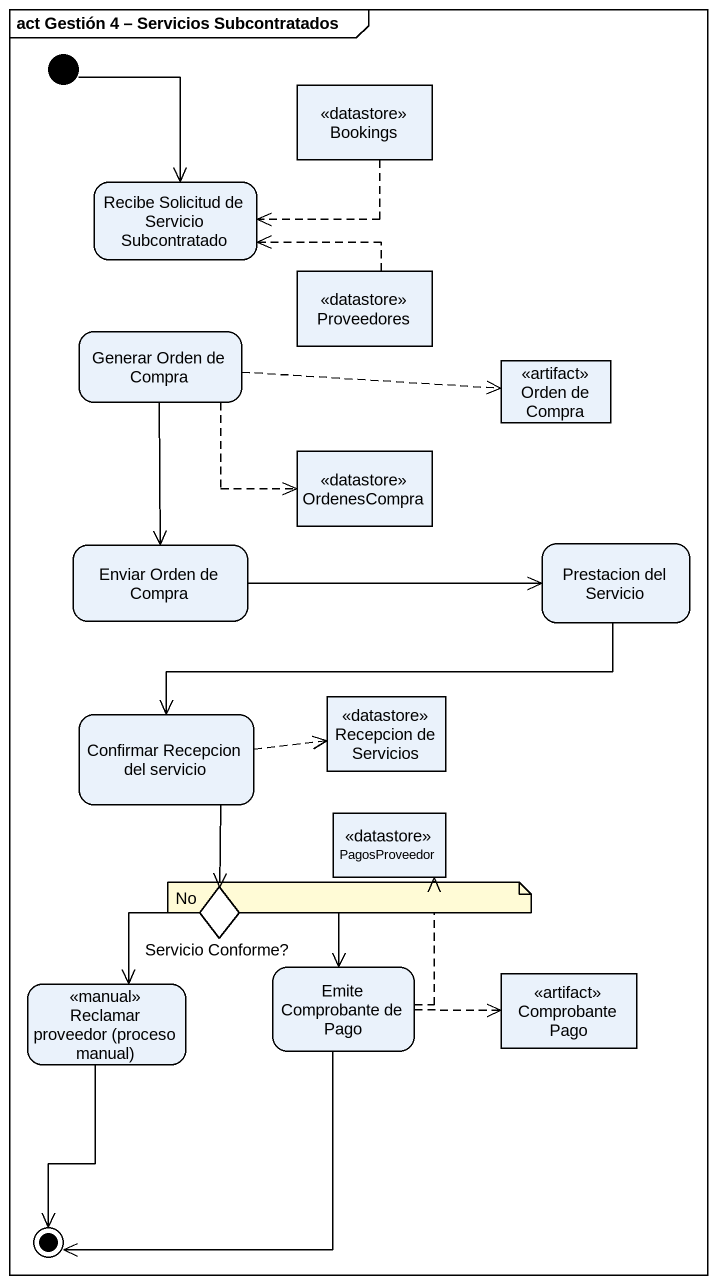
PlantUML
@startuml
mainframe act Gestión 4 – Servicios Subcontratados
hide empty description
state Bookings <<datastore>>
state "Recibe Solicitud de Servicio Subcontratado" as Recibe_Solicitud_de
state Proveedores <<datastore>>
state "Generar Orden de Compra" as Generar_Orden_de_Compra
state "Orden de Compra" as Orden_de_Compra <<artifact>>
state OrdenesCompra <<datastore>>
state "Enviar Orden de Compra" as Enviar_Orden_de_Compra
state "Prestacion del Servicio" as Prestacion_del_Servicio
state "Confirmar Recepcion del servicio" as Confirmar_Recepcion_del
state "Recepcion de Servicios" as Recepcion_de_Servicios <<datastore>>
state PagosProveedor <<datastore>>
state "Servicio Conforme?" as Servicio_Conforme <<choice>>
state "Reclamar proveedor (proceso manual)" as Reclamar_proveedor_proceso <<manual>>
state "Emite Comprobante de Pago" as Emite_Comprobante_de_Pago
state "Comprobante Pago" as Comprobante_Pago <<artifact>>
[*] --> Recibe_Solicitud_de
Bookings -left[dashed]-> Recibe_Solicitud_de
Proveedores -left[dashed]-> Recibe_Solicitud_de
Generar_Orden_de_Compra -right[dashed]-> Orden_de_Compra
Generar_Orden_de_Compra -right[dashed]-> OrdenesCompra
Generar_Orden_de_Compra --> Enviar_Orden_de_Compra
Enviar_Orden_de_Compra -right-> Prestacion_del_Servicio
Prestacion_del_Servicio -left-> Confirmar_Recepcion_del
Confirmar_Recepcion_del -right[dashed]-> Recepcion_de_Servicios
Confirmar_Recepcion_del --> Servicio_Conforme
Servicio_Conforme --> Reclamar_proveedor_proceso
Servicio_Conforme --> Emite_Comprobante_de_Pago
Emite_Comprobante_de_Pago -up[dashed]-> PagosProveedor
Emite_Comprobante_de_Pago -right[dashed]-> Comprobante_Pago
Reclamar_proveedor_proceso --> [*]
Emite_Comprobante_de_Pago --> [*]
note as N1
  No
end note
@enduml
